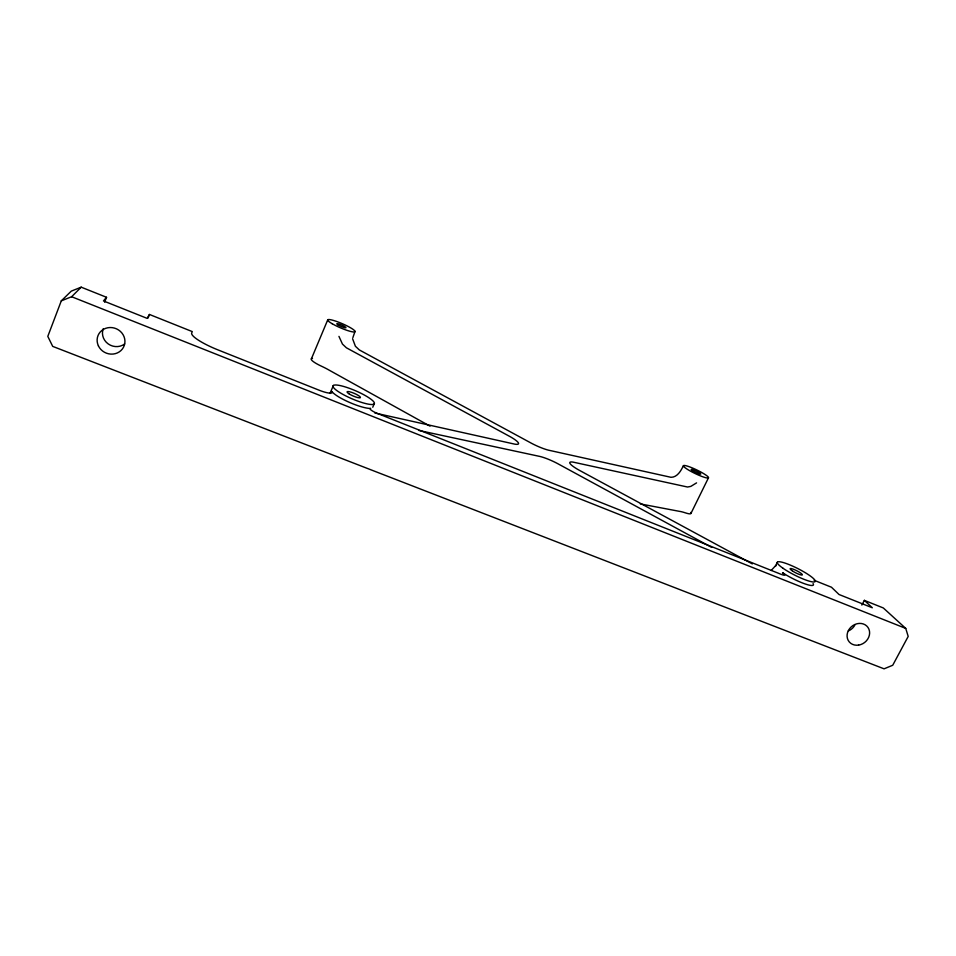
<?xml version="1.0" encoding="UTF-8"?>
<svg xmlns="http://www.w3.org/2000/svg" width="956" height="956" viewBox="0 0 956 956"><rect width="100%" height="100%" fill="white"/><g stroke="black" fill="none" stroke-linecap="round" stroke-linejoin="round"><path stroke-width="1.43" d="M352.872 337.611L355.046 331.374M104.658 302.156L106.534 297.292L81.2 287.17L71.306 291.114L61.292 300.853L47.8 336.381L52.7 346.383L884.073 668.83L892.725 665.257L908.2 636.421L905.738 628.403L883.308 607.956L864.332 600.368L861.858 605.076M148.025 318.073L149.447 314.464L192.264 331.589L191.726 332.951A30.006 5.867 22 0 0 218.088 349.944L318.874 390.108A14.699 2.928 22.9 0 0 331.851 391.458A22.466 4.457 23.2 0 0 349.717 402.5A22.466 4.457 23.2 0 0 370.689 408.391A7.278 1.458 23.5 0 0 377.142 413.327L781.028 574.293A6.919 1.219 26.9 0 0 782.582 572.716A21.223 3.681 27 0 0 804.414 583.698A21.223 3.681 27 0 0 813.066 583.59M311.441 358.715L327.765 319.782M372.756 407.244L374.166 403.922A22.478 4.386 23.3 0 0 346.419 387.3A22.478 4.386 23.3 0 0 340.575 393.036A22.478 4.386 23.3 0 0 374.166 403.922M329.975 393.442L333.393 385.483M683.373 465.715C681.03 470.734 677.29 477.343 670.981 477.307L550.178 450.539A17.817 3.095 24.8 0 1 529.421 442.15L359.325 349.932L355.405 346.263L352.597 338.794M777.312 562.307L775.495 566.107L775.902 565.39L771.134 570.505M691.021 513.276L708.408 477.94A13.97 1.984 25.7 0 0 691.547 467.615A13.97 1.984 25.7 0 0 687.95 469.671A13.97 1.984 25.7 0 0 708.408 477.94M149.447 314.464L147.093 318.348L103.463 300.937L106.534 297.292M61.292 300.853L71.628 296.73L81.2 287.17M696.566 482.876L690.83 486.389L687.531 487.022L573.098 462.118A18.224 3.215 25.2 0 0 578.643 469.91L752.324 563.897M640.353 503.92L679.525 511.364A21.904 3.788 26.1 0 1 685.356 512.846A13.886 2.366 25.9 0 0 690.579 512.428M418.955 430.463L538.24 456.096A18.869 3.466 25 0 1 559.738 464.759L711.67 547.382M374.836 412.992L514.627 444.122A18.451 3.322 24.5 0 0 510.289 436.749L346.395 347.793L342.451 344.076L338.95 336.381M71.628 296.73L905.738 628.403M814.118 580.28L831.469 587.223L839.033 594.501L872.314 607.777L864.332 600.368M430.033 426.149L329.545 370.378A23.386 4.398 22.9 0 0 321.455 366.196A14.77 2.701 23 0 1 312.493 358.452M854.879 625.021A11.568 10.11 -38.4 0 1 848.342 630.936M124.639 343.969A13.647 12.834 23.1 0 1 108.195 343.909A13.647 12.834 23.1 0 1 103.272 328.661M858.596 645.109A11.842 10.301 -38.3 0 0 867.988 627.447A11.842 10.301 -38.3 0 0 848.462 630.41A11.842 10.301 -38.3 0 0 858.596 645.109M98.408 345.869A14.029 13.169 22.5 0 0 122.392 348.976A14.029 13.169 22.5 0 0 112.282 327.645A14.029 13.169 22.5 0 0 98.408 345.869M782.821 568.127A21.235 3.621 26.9 0 0 814.62 581.881A21.235 3.621 26.9 0 0 791.377 565.546A21.235 3.621 26.9 0 0 782.821 568.127M332.15 323.714A14.866 2.271 23.3 0 0 354.736 331.863A14.866 2.271 23.3 0 0 337.229 321.67A14.866 2.271 23.3 0 0 332.15 323.714M349.287 394.003A7.254 1.41 23.3 0 0 360.316 397.708A7.254 1.41 23.3 0 0 351.724 392.402A7.254 1.41 23.3 0 0 349.287 394.003M338.269 325.04A5.007 0.765 23.3 0 0 345.893 327.8A5.007 0.765 23.3 0 0 340.037 324.371A5.007 0.765 23.3 0 0 338.269 325.04M792.536 571.019A6.847 1.171 26.9 0 0 802.311 574.915A6.847 1.171 26.9 0 0 793.838 569.406A6.847 1.171 26.9 0 0 792.536 571.019M692.73 470.842A5.366 0.765 25.7 0 0 700.712 474.116A5.366 0.765 25.7 0 0 694.426 470.209A5.366 0.765 25.7 0 0 692.73 470.842"/></g></svg>
